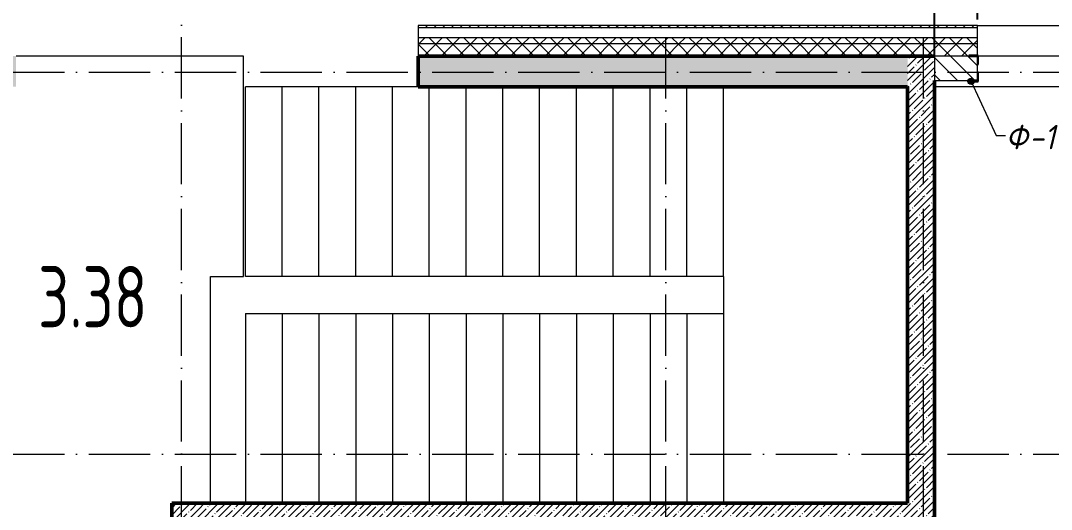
# Model space of a CAD drawing. Header units: millimetres. Extents: x -269418 to 201924, y -5890 to 98643.
# Drawn here: x 93347 to 101753, y 17700 to 21690 of the extents above; entities that cross this region are included whole.
import ezdxf

# ---------------------------------------------------------------- set-up
doc = ezdxf.new("R2010")
doc.units = ezdxf.units.MM
doc.linetypes.add('50_200_ШТРИХ_1Т_ш5_п1_п1_', pattern=[700, 500, -100, 0, -100])
for name, color, linetype, lineweight in [('A-ANNO-DIMS', 7, 'Continuous', 9), ('A-AREA-IDEN', 7, 'Continuous', 9), ('A-DETL', 7, 'Continuous', 9), ('A-FLOR', 7, 'Continuous', 9), ('A-GENM-1', 7, 'Continuous', 25), ('A-GENM-IDEN', 7, 'Continuous', 9), ('A-WALL', 7, 'Continuous', 5), ('A-WALL-1', 7, 'Continuous', 9), ('A-WALL-3', 7, 'Continuous', 50), ('A-WALL-FNSH-1', 7, 'Continuous', 9), ('A-WALL-PATT-2', 7, 'Continuous', 5), ('I-WALL', 7, 'Continuous', 5), ('S-STRS-1', 7, 'Continuous', 9), ('Оси-1', 7, '50_200_ШТРИХ_1Т_ш5_п1_п1_', 9)]:
    doc.layers.add(name, color=color, linetype=linetype, lineweight=lineweight)
doc.layers.add('A-WALL-2', color=7, linetype='Continuous', lineweight=13, true_color=0xce0000)
doc.layers.add('A-WALL-PATT-1', color=7, linetype='Continuous', lineweight=5, true_color=0xce0000)
doc.styles.add('ISOCPEUR_I_2', font='isocpeui.ttf', dxfattribs={"width": 0.9, "height": 200})
doc.styles.add('СПДС', font='ГОСТ тип А.ttf', dxfattribs={"width": 0.9})
doc.dimstyles.new('ISO-2_0_0_9К_СРЕДНИЙ_1', dxfattribs={"dimscale": 304.8, "dimtxt": 199.196235, "dimasz": 0.492126, "dimexe": 0.393701, "dimexo": 0, "dimgap": 0, "dimtad": 1, "dimdec": 0, "dimzin": 0, "dimdsep": 46, "dimtxsty": 'ISOCPEUR_I_2', "dimblk1": 'OBLIQUE', "dimblk2": 'OBLIQUE', "dimsah": 1, "dimcen": 0.09, "dimdle": 0.393701, "dimazin": 0, "dimtfac": 1, "dimtdec": 4, "dimtix": 1, "dimtmove": 1, "dimatfit": 3, "dimfxl": 1, "dimtvp": 1, "dimtolj": 1, "dimtzin": 0, "dimarcsym": 2})
pattern_1 = [(45, (0, 0), (-70.71068, 70.71068), []), (135, (0, 0), (-70.71068, -70.71068), [])]
pattern_2 = [(45, (0, 0), (-57.024626, 57.024626), []), (45, (57.025, 0), (-57.024626, 57.024626), [100.806, -20.161, 3.353, -16.808])]

# ---------------------------------------------------------------- blocks, each defined once
blk = doc.blocks.new('Фахверк_СКБ_Уголок - Ф-11_200х2500 h-28441216-АР1_1_Кладочный план 3 этажа')
at = {"layer": 'A-GENM-1'}
for p, q in [((200, 156), (125, 156)), ((125, 156), (125, 81)), ((131, 81), (131, 150)), ((131, 150), (200, 150)), ((200, 150), (200, 156)), ((125, 81), (131, 81)), ((131, 19), (125, 19)), ((125, 19), (125, -56)), ((131, -50), (131, 19)), ((125, -56), (200, -56)), ((200, -50), (131, -50)), ((200, -56), (200, -50))]:
    blk.add_line(p, q, dxfattribs=at)
blk = doc.blocks.new('_Oblique')
at = {"color": 0, "linetype": 'ByBlock', "lineweight": -2}
blk.add_line((-0.5, -0.5), (0.5, 0.5), dxfattribs=at)
blk = doc.blocks.new('DIMBLOCK272-АР1_1_Кладочный план 3 этажа')
at = {"layer": 'A-ANNO-DIMS', "color": 0, "lineweight": -2, "transparency": 16777216}
for p, q in [((100975, 22631.6), (101276.3, 23107.1)), ((101276.3, 23107.1), (101658.6, 23107.1)), ((100800, 21400), (100800, 22751.6)), ((101150, 21700), (101150, 22751.6)), ((100680, 22631.6), (101270, 22631.6))]:
    blk.add_line(p, q, dxfattribs=at)
at = {"layer": 'Defpoints', "color": 0, "transparency": 16777216}
for p in [(101150, 22631.6), (101150, 21700), (100800, 21400)]:
    blk.add_point(p, dxfattribs=at)
at = {"layer": 'A-ANNO-DIMS', "color": 0, "lineweight": -2, "transparency": 16777216, "xscale": 150, "yscale": 150, "zscale": 150, "rotation": 180}
blk.add_blockref('_Oblique', (100800, 22631.6), dxfattribs=at)
at = {"layer": 'A-ANNO-DIMS', "color": 0, "lineweight": -2, "transparency": 16777216, "xscale": 150, "yscale": 150, "zscale": 150}
blk.add_blockref('_Oblique', (101150, 22631.6), dxfattribs=at)
at = {"layer": 'A-ANNO-DIMS', "color": 0, "transparency": 16777216, "insert": (101276.3, 23373.8), "char_height": 200, "width": 455.087, "attachment_point": 1, "line_spacing_factor": 1.149209, "style": 'ISOCPEUR_I_2'}
blk.add_mtext('\\A1;350', dxfattribs=at)

msp = doc.modelspace()

# ---------------------------------------------------------------- hatches: boundary and pattern name
at = {"layer": 'A-GENM-IDEN'}
h = msp.add_hatch(color=256, dxfattribs=at)
edge = h.paths.add_edge_path(flags=0)
edge.add_arc((101097.7, 21194), 25, 0, 360)
at = {"layer": 'A-WALL-PATT-1'}
h = msp.add_hatch(dxfattribs=at)
h.set_pattern_fill('FP_1', color=256, style=0, pattern_type=2)
h.set_pattern_definition([(135, (0, 0), (-70.71068, -70.71068), [])])
h.paths.add_polyline_path([(100800, 21200), (101150, 21200), (101150, 21400), (100800, 21400)], flags=0)
h.paths.add_polyline_path([(104650.2, 21200), (104650.2, 21400), (103450, 21400), (103450, 21200), (104581.2, 21200)], flags=0)
at = {"layer": 'A-WALL-PATT-2'}
h = msp.add_hatch(dxfattribs=at)
h.set_pattern_fill('FP_3', color=256, style=0, pattern_type=2)
h.set_pattern_definition([(135, (0, 0), (-35.35534, -35.35534), [])])
h.paths.add_polyline_path([(120785.2, 21630), (125330, 21630), (125330, 21650), (120150.2, 21650), (120150.2, 21630)], flags=0)
h.paths.add_polyline_path([(113550, 21630), (114700.4, 21630), (114700.4, 21650), (113550, 21650)], flags=0)
h.paths.add_polyline_path([(106849.8, 21630), (106850.4, 21630), (106849.8, 21650)], flags=0)
h.paths.add_polyline_path([(104650.2, 21630), (104650.2, 21650), (103450, 21650), (103450, 21630), (104539, 21630)], flags=0)
h.paths.add_polyline_path([(109050.4, 21630), (109050.4, 21650), (107750.4, 21650), (107750.4, 21630)], flags=0)
h.paths.add_polyline_path([(101150, 21630), (101150, 21650), (96590, 21650), (96590, 21630)], flags=0)
h = msp.add_hatch(dxfattribs=at)
h.set_pattern_fill('FP_2', color=256, style=0, pattern_type=2)
h.set_pattern_definition(pattern_1)
h.paths.add_polyline_path([(113550, 21500), (114700.4, 21500), (114700.4, 21550), (113550, 21550)], flags=0)
h.paths.add_polyline_path([(125230, 21500), (125230, 21550), (120150.2, 21550), (120150.2, 21500), (125180, 21500)], flags=0)
h.paths.add_polyline_path([(107750.4, 21500), (109050.4, 21500), (109050.4, 21550), (107750.4, 21550)], flags=0)
h.paths.add_polyline_path([(96590, 21500), (101150, 21500), (101150, 21550), (96590, 21550)], flags=0)
h.paths.add_polyline_path([(103450, 21500), (104650.2, 21500), (104650.2, 21550), (103450, 21550)], flags=0)
h = msp.add_hatch(dxfattribs=at)
h.set_pattern_fill('FP_2', color=256, style=0, pattern_type=2)
h.set_pattern_definition(pattern_1)
h.paths.add_polyline_path([(125180, 21400), (125180, 21500), (120150.2, 21500), (120150.2, 21400), (125080, 21400)], flags=0)
h.paths.add_polyline_path([(113550, 21400), (114700.4, 21400), (114700.4, 21500), (113550, 21500)], flags=0)
h.paths.add_polyline_path([(119250, 21400), (119250.2, 21400), (119250, 21500)], flags=0)
h.paths.add_polyline_path([(109050.4, 21400), (109050.4, 21500), (107750.4, 21500), (107750.4, 21400)], flags=0)
h.paths.add_polyline_path([(106849.8, 21400), (106850.4, 21400), (106849.8, 21500)], flags=0)
h.paths.add_polyline_path([(104539, 21400), (104581.2, 21400), (104581.2, 21406), (104650.2, 21406), (104650.2, 21500), (103450, 21500), (103450.5, 21406), (103519, 21405.7), (103519, 21400)], flags=0)
h.paths.add_polyline_path([(100580, 21400), (101081, 21400), (101081, 21406), (101150, 21406), (101150, 21500), (96590, 21500), (96590, 21400)], flags=0)
h = msp.add_hatch(dxfattribs=at)
h.set_pattern_fill('FP_4', color=256, style=0, pattern_type=2)
h.set_pattern_definition(pattern_2)
h.paths.add_polyline_path([(100580, 21150), (100580, 21400), (96590, 21400), (96590, 21150)], flags=0)
h.paths.add_polyline_path([(93060, 21150), (93310, 21150), (93310, 21400), (93060, 21400)], flags=0)
h = msp.add_hatch(dxfattribs=at)
h.set_pattern_fill('FP_4', color=256, style=0, pattern_type=2)
h.set_pattern_definition(pattern_2)
h.paths.add_polyline_path([(100580, 17530), (100800, 17530), (100800, 21400), (100580, 21400), (100580, 17750)], flags=0)
h = msp.add_hatch(dxfattribs=at)
h.set_pattern_fill('FP_4', color=256, style=0, pattern_type=2)
h.set_pattern_definition(pattern_2)
h.paths.add_polyline_path([(94580, 13620), (94800, 13620), (94800, 17750), (94580, 17750), (94580, 15231.7)], flags=0)
h = msp.add_hatch(dxfattribs=at)
h.set_pattern_fill('FP_4', color=256, style=0, pattern_type=2)
h.set_pattern_definition(pattern_2)
h.paths.add_polyline_path([(100580, 17530), (100580, 17750), (94800, 17750), (94800, 17530), (99123.6, 17530)], flags=0)

# ---------------------------------------------------------------- linework, layer by layer
at = {"layer": 'A-DETL'}
msp.add_line((101150, 21550), (96590, 21550), dxfattribs=at)
at = {"layer": 'A-FLOR'}
for p, q in [((95165, 21400), (93310, 21400)), ((95165, 19600), (95165, 21400)), ((94895, 17750), (94895, 19600)), ((94895, 19600), (95165, 19600))]:
    msp.add_line(p, q, dxfattribs=at)
at = {"layer": 'A-GENM-IDEN'}
for p, q in [((101097.7, 21194), (101303.1, 20751.7)), ((101303.1, 20751.7), (101379.7, 20751.7))]:
    msp.add_line(p, q, dxfattribs=at)
msp.add_circle((101097.7, 21194), 25, dxfattribs=at)
at = {"layer": 'A-WALL'}
for p, q in [((101150, 21630), (96590, 21630)), ((101150, 21500), (96590, 21500))]:
    msp.add_line(p, q, dxfattribs=at)
at = {"layer": 'A-WALL-1'}
for p, q in [((96590, 21630), (96590, 21400)), ((101150, 21650), (103450, 21650)), ((101150, 21406), (101150, 21630)), ((103444, 21400), (101156, 21400))]:
    msp.add_line(p, q, dxfattribs=at)
at = {"layer": 'A-WALL-2'}
for p, q in [((101081, 21400), (100800, 21400)), ((100800, 21400), (100800, 21200)), ((101150, 21269), (101150, 21331)), ((100800, 21200), (101081, 21200))]:
    msp.add_line(p, q, dxfattribs=at)
at = {"layer": 'A-WALL-3'}
for p, q in [((96590, 21400), (96590, 21150)), ((100800, 21400), (96590, 21400)), ((100800, 17530), (100800, 21200)), ((96590, 21150), (100580, 21150)), ((100580, 21150), (100580, 17750)), ((94580, 17750), (94580, 13620)), ((100580, 17750), (94580, 17750))]:
    msp.add_line(p, q, dxfattribs=at)
at = {"layer": 'A-WALL-FNSH-1'}
for p, q in [((101150, 21650), (96590, 21650)), ((96590, 21650), (96590, 21630)), ((101150, 21630), (101150, 21650))]:
    msp.add_line(p, q, dxfattribs=at)
at = {"layer": 'I-WALL'}
msp.add_line((105550, 21150), (100800, 21150), dxfattribs=at)
at = {"layer": 'S-STRS-1'}
for p, q in [((95180, 19600), (95180, 21150)), ((95480, 21150), (95180, 21150)), ((95780, 21150), (95480, 21150)), ((95480, 19600), (95480, 21150)), ((95480, 19600), (95480, 21150)), ((96080, 21150), (95780, 21150)), ((95780, 19600), (95780, 21150)), ((95780, 19600), (95780, 21150)), ((96380, 21150), (96080, 21150)), ((96080, 19600), (96080, 21150)), ((96080, 19600), (96080, 21150)), ((96590, 21150), (96380, 21150)), ((96380, 19600), (96380, 21150)), ((96380, 19600), (96380, 21150)), ((96680, 19600), (96680, 21150)), ((96680, 19600), (96680, 21150)), ((96980, 19600), (96980, 21150)), ((96980, 19600), (96980, 21150)), ((97280, 19600), (97280, 21150)), ((97280, 19600), (97280, 21150)), ((97580, 19600), (97580, 21150)), ((97580, 19600), (97580, 21150)), ((97880, 19600), (97880, 21150)), ((97880, 19600), (97880, 21150)), ((98180, 19600), (98180, 21150)), ((98180, 19600), (98180, 21150)), ((98480, 19600), (98480, 21150)), ((98480, 19600), (98480, 21150)), ((98780, 19600), (98780, 21150)), ((98780, 19600), (98780, 21150)), ((99080, 19600), (99080, 21150)), ((99080, 19600), (99080, 21150)), ((95480, 19600), (95180, 19600)), ((95780, 19600), (95480, 19600)), ((96080, 19600), (95780, 19600)), ((96380, 19600), (96080, 19600)), ((96680, 19600), (96380, 19600)), ((96980, 19600), (96680, 19600)), ((97280, 19600), (96980, 19600)), ((97580, 19600), (97280, 19600)), ((97880, 19600), (97580, 19600)), ((98180, 19600), (97880, 19600)), ((98480, 19600), (98180, 19600)), ((98780, 19600), (98480, 19600)), ((99080, 19600), (98780, 19600)), ((99080, 19600), (99080, 19300)), ((95180, 19300), (95180, 17750)), ((95180, 19300), (95480, 19300)), ((95180, 19300), (95180, 17750)), ((95480, 19300), (95780, 19300)), ((95480, 19300), (95480, 17750)), ((95480, 19300), (95480, 17750)), ((95780, 19300), (96080, 19300)), ((95780, 19300), (95780, 17750)), ((95780, 19300), (95780, 17750)), ((96080, 19300), (96380, 19300)), ((96080, 19300), (96080, 17750)), ((96080, 19300), (96080, 17750)), ((96380, 19300), (96680, 19300)), ((96380, 19300), (96380, 17750)), ((96380, 19300), (96380, 17750)), ((96680, 19300), (96980, 19300)), ((96680, 19300), (96680, 17750)), ((96680, 19300), (96680, 17750)), ((96980, 19300), (97280, 19300)), ((96980, 19300), (96980, 17750)), ((96980, 19300), (96980, 17750)), ((97280, 19300), (97580, 19300)), ((97280, 19300), (97280, 17750)), ((97280, 19300), (97280, 17750)), ((97580, 19300), (97880, 19300)), ((97580, 19300), (97580, 17750)), ((97580, 19300), (97580, 17750)), ((97880, 19300), (98180, 19300)), ((97880, 19300), (97880, 17750)), ((97880, 19300), (97880, 17750)), ((98180, 19300), (98480, 19300)), ((98180, 19300), (98180, 17750)), ((98180, 19300), (98180, 17750)), ((98480, 19300), (98780, 19300)), ((98480, 19300), (98480, 17750)), ((98480, 19300), (98480, 17750)), ((98780, 19300), (99080, 19300)), ((98780, 19300), (98780, 17750)), ((98780, 19300), (98780, 17750)), ((99080, 19300), (99080, 17750)), ((99080, 19300), (99080, 17750))]:
    msp.add_line(p, q, dxfattribs=at)
at = {"layer": 'Оси-1'}
for p, q in [((94660, -4150), (94660, 28636.9)), ((98610, -4150), (98610, 28636.9)), ((100710, -4150), (100710, 28636.9)), ((-6210, 21270), (125951.6, 21270)), ((-6210, 18150), (125951.6, 18150))]:
    msp.add_line(p, q, dxfattribs=at)

# ---------------------------------------------------------------- block references
at = {"layer": 'A-GENM-1', "rotation": 180}
msp.add_blockref('Фахверк_СКБ_Уголок - Ф-11_200х2500 h-28441216-АР1_1_Кладочный план 3 этажа', (101281, 21350), dxfattribs=at)

# ---------------------------------------------------------------- texts
at = {"layer": 'A-AREA-IDEN', "insert": (93489.7, 19685.7), "char_height": 500, "width": 1327.594, "attachment_point": 1, "style": 'СПДС'}
msp.add_mtext('3.38', dxfattribs=at)
at = {"layer": 'A-GENM-IDEN', "char_height": 200, "attachment_point": 1, "style": 'ISOCPEUR_I_2'}
for s, insert, width in [('\\fISOCPEUR|b0|i1|c204|p34|;\\W.9;Ф', (101379.7, 20839.3), 230.886), ('-11', (101570.2, 20839.3), 389.62)]:
    msp.add_mtext(s, dxfattribs=dict(at, insert=insert, width=width))

# ---------------------------------------------------------------- dimensions: what is measured, and where the dimension line sits
at = {"layer": 'A-ANNO-DIMS'}
dim = msp.add_linear_dim(base=(101150, 22631.6), p1=(100800, 21400), p2=(101150, 21700), dimstyle='ISO-2_0_0_9К_СРЕДНИЙ_1', override={"dimpost": '<>', "dimfxl": 460.977212}, dxfattribs=at)
dim.commit()
dim.dimension.update_dxf_attribs({"geometry": 'DIMBLOCK272-АР1_1_Кладочный план 3 этажа', "text_midpoint": (101276.3, 23107.1), "dimtype": 160})

doc.saveas('drawing.dxf')
